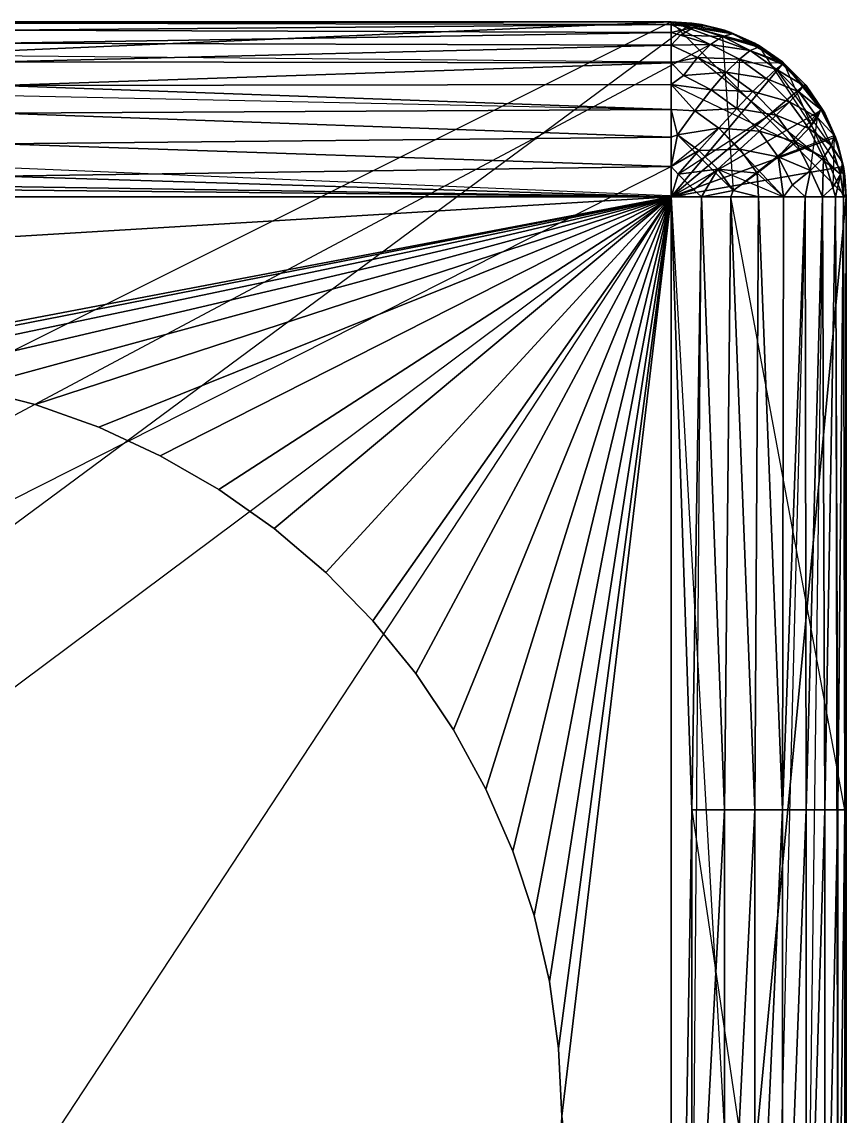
# Model space of a CAD drawing. Extents: x -1 to 48, y -1.5 to 23.
# Drawn here: x 38.76 to 47.98, y 10.77 to 23.01 of the extents above; entities that cross this region are included whole.
import ezdxf

# ---------------------------------------------------------------- set-up
doc = ezdxf.new("R2010")
doc.units = 0
doc.layers.get('0').update_dxf_attribs({"linetype": 'CONTINUOUS'})

msp = doc.modelspace()

# ---------------------------------------------------------------- linework, layer by layer
at = {"color": 7}
for points in [[(0.901, 22.972, -1.365), (46.364, 21.054, -2.908), (46.281, 21.133, -2.919), (46.024, 21.054, -2.937), (46.364, 21.054, -2.908), (46.364, 21.054, -2.908), (46.546, 21.365, -2.841), (46.281, 21.133, -2.919), (46.364, 21.054, -2.908), (46.364, 21.054, -2.908), (46.72, 21.127, -2.808), (46.546, 21.365, -2.841), (46.364, 21.054, -2.908), (46.364, 21.054, -2.908), (46.694, 21.054, -2.819), (46.72, 21.127, -2.808), (46.364, 21.054, -2.908), (46.72, 21.127, -2.808), (46.694, 21.054, -2.819), (47.004, 21.054, -2.675), (46.72, 21.127, -2.808), (46.988, 21.319, -2.663), (47.004, 21.054, -2.675), (47.283, 21.054, -2.479), (46.988, 21.319, -2.663), (47.224, 21.503, -2.46), (47.283, 21.054, -2.479), (47.382, 21.191, -2.383), (47.224, 21.503, -2.46), (47.583, 21.349, -2.127), (47.382, 21.191, -2.383), (47.525, 21.054, -2.238), (47.583, 21.349, -2.127), (47.72, 21.054, -1.958), (47.583, 21.349, -2.127), (47.525, 21.054, -2.238), (47.72, 21.054, -1.958), (47.72, 21.054, -1.958), (47.731, 21.497, -1.832), (47.583, 21.349, -2.127), (47.72, 21.054, -1.958), (47.72, 21.054, -1.958), (47.835, 21.16, -1.717), (47.731, 21.497, -1.832), (47.72, 21.054, -1.958), (47.72, 21.054, -1.958), (47.865, 21.054, -1.649), (47.835, 21.16, -1.717), (47.72, 21.054, -1.958), (47.835, 21.16, -1.717), (47.865, 21.054, -1.649), (47.921, 21.304, -1.396), (47.835, 21.16, -1.717), (47.731, 21.497, -1.832), (47.921, 21.304, -1.396), (47.82, 21.629, -1.508), (47.731, 21.497, -1.832), (47.567, 21.819, -1.912), (47.82, 21.629, -1.508), (47.662, 21.941, -1.585), (47.567, 21.819, -1.912), (47.35, 22.117, -1.952), (47.662, 21.941, -1.585), (47.452, 22.229, -1.624), (47.35, 22.117, -1.952), (47.088, 22.379, -1.952), (47.452, 22.229, -1.624), (47.199, 22.482, -1.624), (47.088, 22.379, -1.952), (46.79, 22.596, -1.912), (47.199, 22.482, -1.624), (46.911, 22.691, -1.585), (46.79, 22.596, -1.912), (46.467, 22.76, -1.832), (46.911, 22.691, -1.585), (46.599, 22.85, -1.508), (46.467, 22.76, -1.832), (46.131, 22.865, -1.717), (46.599, 22.85, -1.508), (46.275, 22.951, -1.396), (46.131, 22.865, -1.717), (46.024, 22.894, -1.649), (46.275, 22.951, -1.396), (46.024, 22.982, -1.319), (46.024, 22.894, -1.649), (46.024, 22.894, -1.649), (46.131, 22.865, -1.717), (46.275, 22.951, -1.396), (46.024, 22.894, -1.649), (46.024, 22.894, -1.649), (46.024, 22.75, -1.958), (46.131, 22.865, -1.717), (46.024, 22.894, -1.649), (46.131, 22.865, -1.717), (46.024, 22.75, -1.958), (46.467, 22.76, -1.832), (46.131, 22.865, -1.717), (46.599, 22.85, -1.508), (46.131, 22.865, -1.717), (46.467, 22.76, -1.832), (46.599, 22.85, -1.508), (46.72, 21.127, -2.808), (47.004, 21.054, -2.675), (46.988, 21.319, -2.663), (46.72, 21.127, -2.808), (46.546, 21.365, -2.841), (46.988, 21.319, -2.663), (46.793, 21.587, -2.699), (46.546, 21.365, -2.841), (46.336, 21.575, -2.841), (46.793, 21.587, -2.699), (46.558, 21.823, -2.699), (46.336, 21.575, -2.841), (46.097, 21.749, -2.808), (46.558, 21.823, -2.699), (46.29, 22.018, -2.663), (46.097, 21.749, -2.808), (46.024, 22.033, -2.675), (46.29, 22.018, -2.663), (46.024, 22.313, -2.479), (46.024, 22.033, -2.675), (46.024, 22.033, -2.675), (46.097, 21.749, -2.808), (46.29, 22.018, -2.663), (46.024, 22.033, -2.675), (46.024, 22.033, -2.675), (46.024, 21.724, -2.819), (46.097, 21.749, -2.808), (46.024, 22.033, -2.675), (46.097, 21.749, -2.808), (46.024, 21.724, -2.819), (46.024, 21.394, -2.908), (46.097, 21.749, -2.808), (46.336, 21.575, -2.841), (46.024, 21.394, -2.908), (46.103, 21.31, -2.919), (46.336, 21.575, -2.841), (46.546, 21.365, -2.841), (46.103, 21.31, -2.919), (46.281, 21.133, -2.919), (46.546, 21.365, -2.841), (46.546, 21.365, -2.841), (46.336, 21.575, -2.841), (46.103, 21.31, -2.919), (46.546, 21.365, -2.841), (46.546, 21.365, -2.841), (46.793, 21.587, -2.699), (46.336, 21.575, -2.841), (46.546, 21.365, -2.841), (47.283, 21.054, -2.479), (47.525, 21.054, -2.238), (47.382, 21.191, -2.383), (47.283, 21.054, -2.479), (47.865, 21.054, -1.649), (47.953, 21.054, -1.319), (47.921, 21.304, -1.396), (47.865, 21.054, -1.649), (47.921, 21.304, -1.396), (47.953, 21.054, -1.319), (47.953, 21.394, -0.979), (47.921, 21.304, -1.396), (47.943, 21.44, -1.062), (47.953, 21.394, -0.979), (47.865, 21.724, -0.979), (47.943, 21.44, -1.062), (47.848, 21.742, -1.166), (47.865, 21.724, -0.979), (47.72, 22.033, -0.979), (47.848, 21.742, -1.166), (47.701, 22.032, -1.238), (47.72, 22.033, -0.979), (47.525, 22.313, -0.979), (47.701, 22.032, -1.238), (47.506, 22.3, -1.274), (47.525, 22.313, -0.979), (47.283, 22.554, -0.979), (47.506, 22.3, -1.274), (47.27, 22.536, -1.274), (47.283, 22.554, -0.979), (47.003, 22.731, -1.238), (47.27, 22.536, -1.274), (46.911, 22.691, -1.585), (47.003, 22.731, -1.238), (46.599, 22.85, -1.508), (46.911, 22.691, -1.585), (46.911, 22.691, -1.585), (47.27, 22.536, -1.274), (47.003, 22.731, -1.238), (46.911, 22.691, -1.585), (46.911, 22.691, -1.585), (47.199, 22.482, -1.624), (47.27, 22.536, -1.274), (46.911, 22.691, -1.585), (47.27, 22.536, -1.274), (47.199, 22.482, -1.624), (47.506, 22.3, -1.274), (47.27, 22.536, -1.274), (47.283, 22.554, -0.979), (47.27, 22.536, -1.274), (47.506, 22.3, -1.274), (47.283, 22.554, -0.979), (47.953, 21.054, -1.319), (47.983, 21.054, -0.979), (47.953, 21.394, -0.979), (47.953, 21.054, -1.319), (47.921, 21.304, -1.396), (47.953, 21.394, -0.979), (47.943, 21.44, -1.062), (47.921, 21.304, -1.396), (47.82, 21.629, -1.508), (47.943, 21.44, -1.062), (47.848, 21.742, -1.166), (47.82, 21.629, -1.508), (47.662, 21.941, -1.585), (47.848, 21.742, -1.166), (47.701, 22.032, -1.238), (47.662, 21.941, -1.585), (47.452, 22.229, -1.624), (47.701, 22.032, -1.238), (47.506, 22.3, -1.274), (47.452, 22.229, -1.624), (47.199, 22.482, -1.624), (47.452, 22.229, -1.624), (47.506, 22.3, -1.274), (47.199, 22.482, -1.624), (47.943, 21.44, -1.062), (47.865, 21.724, -0.979), (47.848, 21.742, -1.166), (47.943, 21.44, -1.062), (47.848, 21.742, -1.166), (47.72, 22.033, -0.979), (47.701, 22.032, -1.238), (47.848, 21.742, -1.166), (47.701, 22.032, -1.238), (47.525, 22.313, -0.979), (47.506, 22.3, -1.274), (47.701, 22.032, -1.238), (47.283, 22.554, -0.979), (47.004, 22.75, -0.979), (47.003, 22.731, -1.238), (47.283, 22.554, -0.979), (47.003, 22.731, -1.238), (47.004, 22.75, -0.979), (46.712, 22.878, -1.166), (47.003, 22.731, -1.238), (46.599, 22.85, -1.508), (46.712, 22.878, -1.166), (46.275, 22.951, -1.396), (46.599, 22.85, -1.508), (46.599, 22.85, -1.508), (47.003, 22.731, -1.238), (46.712, 22.878, -1.166), (46.599, 22.85, -1.508), (47.004, 22.75, -0.979), (46.694, 22.894, -0.979), (46.712, 22.878, -1.166), (47.004, 22.75, -0.979), (46.712, 22.878, -1.166), (46.694, 22.894, -0.979), (46.41, 22.972, -1.062), (46.712, 22.878, -1.166), (46.275, 22.951, -1.396), (46.41, 22.972, -1.062), (46.024, 22.982, -1.319), (46.275, 22.951, -1.396), (46.275, 22.951, -1.396), (46.712, 22.878, -1.166), (46.41, 22.972, -1.062), (46.275, 22.951, -1.396), (46.694, 22.894, -0.979), (46.364, 22.982, -0.979), (46.41, 22.972, -1.062), (46.694, 22.894, -0.979), (46.41, 22.972, -1.062), (46.364, 22.982, -0.979), (46.024, 23.012, -0.979), (46.41, 22.972, -1.062), (46.024, 22.982, -1.319), (46.41, 22.972, -1.062), (46.024, 23.012, -0.979), (46.024, 22.982, -1.319), (46.467, 22.76, -1.832), (46.024, 22.75, -1.958), (46.32, 22.613, -2.127), (46.467, 22.76, -1.832), (46.79, 22.596, -1.912), (46.32, 22.613, -2.127), (46.642, 22.449, -2.207), (46.79, 22.596, -1.912), (47.088, 22.379, -1.952), (46.642, 22.449, -2.207), (46.94, 22.232, -2.247), (47.088, 22.379, -1.952), (47.35, 22.117, -1.952), (46.94, 22.232, -2.247), (47.202, 21.97, -2.247), (47.35, 22.117, -1.952), (47.567, 21.819, -1.912), (47.202, 21.97, -2.247), (47.419, 21.672, -2.207), (47.567, 21.819, -1.912), (47.731, 21.497, -1.832), (47.419, 21.672, -2.207), (47.583, 21.349, -2.127), (47.731, 21.497, -1.832), (47.731, 21.497, -1.832), (47.567, 21.819, -1.912), (47.419, 21.672, -2.207), (47.731, 21.497, -1.832), (47.731, 21.497, -1.832), (47.82, 21.629, -1.508), (47.567, 21.819, -1.912), (47.731, 21.497, -1.832), (46.024, 22.313, -2.479), (46.162, 22.412, -2.383), (46.024, 22.554, -2.238), (46.024, 22.313, -2.479), (46.024, 22.313, -2.479), (46.474, 22.254, -2.46), (46.162, 22.412, -2.383), (46.024, 22.313, -2.479), (46.024, 22.313, -2.479), (46.29, 22.018, -2.663), (46.474, 22.254, -2.46), (46.024, 22.313, -2.479), (46.474, 22.254, -2.46), (46.29, 22.018, -2.663), (46.762, 22.044, -2.499), (46.474, 22.254, -2.46), (46.94, 22.232, -2.247), (46.762, 22.044, -2.499), (47.202, 21.97, -2.247), (46.94, 22.232, -2.247), (46.94, 22.232, -2.247), (46.474, 22.254, -2.46), (46.762, 22.044, -2.499), (46.94, 22.232, -2.247), (46.94, 22.232, -2.247), (46.642, 22.449, -2.207), (46.474, 22.254, -2.46), (46.94, 22.232, -2.247), (46.474, 22.254, -2.46), (46.642, 22.449, -2.207), (46.162, 22.412, -2.383), (46.474, 22.254, -2.46), (46.162, 22.412, -2.383), (46.642, 22.449, -2.207), (46.32, 22.613, -2.127), (46.162, 22.412, -2.383), (46.024, 22.554, -2.238), (46.32, 22.613, -2.127), (46.024, 22.75, -1.958), (46.024, 22.554, -2.238), (46.024, 22.554, -2.238), (46.162, 22.412, -2.383), (46.32, 22.613, -2.127), (46.024, 22.554, -2.238), (46.024, 21.394, -2.908), (46.024, 21.054, -2.937), (46.103, 21.31, -2.919), (46.024, 21.394, -2.908), (46.103, 21.31, -2.919), (46.024, 21.054, -2.937), (46.281, 21.133, -2.919), (46.103, 21.31, -2.919), (47.35, 22.117, -1.952), (47.452, 22.229, -1.624), (47.088, 22.379, -1.952), (47.35, 22.117, -1.952), (46.94, 22.232, -2.247), (47.35, 22.117, -1.952), (47.088, 22.379, -1.952), (46.94, 22.232, -2.247), (46.642, 22.449, -2.207), (47.088, 22.379, -1.952), (46.79, 22.596, -1.912), (46.642, 22.449, -2.207), (46.79, 22.596, -1.912), (47.088, 22.379, -1.952), (47.199, 22.482, -1.624), (46.79, 22.596, -1.912), (46.762, 22.044, -2.499), (46.558, 21.823, -2.699), (47.015, 21.791, -2.499), (46.762, 22.044, -2.499), (47.202, 21.97, -2.247), (47.015, 21.791, -2.499), (47.419, 21.672, -2.207), (47.202, 21.97, -2.247), (47.202, 21.97, -2.247), (46.762, 22.044, -2.499), (47.015, 21.791, -2.499), (47.202, 21.97, -2.247), (47.015, 21.791, -2.499), (46.558, 21.823, -2.699), (46.793, 21.587, -2.699), (47.015, 21.791, -2.499), (47.224, 21.503, -2.46), (46.793, 21.587, -2.699), (46.988, 21.319, -2.663), (47.224, 21.503, -2.46), (47.283, 21.054, -2.479), (47.224, 21.503, -2.46), (46.988, 21.319, -2.663), (47.283, 21.054, -2.479), (46.558, 21.823, -2.699), (46.762, 22.044, -2.499), (46.29, 22.018, -2.663), (46.558, 21.823, -2.699), (46.024, 21.394, -2.908), (46.336, 21.575, -2.841), (46.097, 21.749, -2.808), (46.024, 21.394, -2.908), (46.097, 21.749, -2.808), (46.336, 21.575, -2.841), (46.558, 21.823, -2.699), (46.097, 21.749, -2.808), (46.72, 21.127, -2.808), (46.988, 21.319, -2.663), (46.546, 21.365, -2.841), (46.72, 21.127, -2.808), (47.419, 21.672, -2.207), (47.015, 21.791, -2.499), (47.224, 21.503, -2.46), (47.419, 21.672, -2.207), (47.583, 21.349, -2.127), (47.224, 21.503, -2.46), (47.382, 21.191, -2.383), (47.583, 21.349, -2.127), (47.583, 21.349, -2.127), (47.419, 21.672, -2.207), (47.224, 21.503, -2.46), (47.583, 21.349, -2.127), (47.662, 21.941, -1.585), (47.35, 22.117, -1.952), (47.567, 21.819, -1.912), (47.662, 21.941, -1.585), (47.567, 21.819, -1.912), (47.35, 22.117, -1.952), (47.202, 21.97, -2.247), (47.567, 21.819, -1.912), (47.701, 22.032, -1.238), (47.452, 22.229, -1.624), (47.662, 21.941, -1.585), (47.701, 22.032, -1.238), (47.224, 21.503, -2.46), (47.015, 21.791, -2.499), (46.793, 21.587, -2.699), (47.224, 21.503, -2.46), (47.848, 21.742, -1.166), (47.662, 21.941, -1.585), (47.82, 21.629, -1.508), (47.848, 21.742, -1.166), (47.835, 21.16, -1.717), (47.921, 21.304, -1.396), (47.731, 21.497, -1.832), (47.835, 21.16, -1.717), (47.921, 21.304, -1.396), (47.943, 21.44, -1.062), (47.82, 21.629, -1.508), (47.921, 21.304, -1.396), (46.32, 22.613, -2.127), (46.79, 22.596, -1.912), (46.467, 22.76, -1.832), (46.32, 22.613, -2.127), (46.467, 22.76, -1.832), (46.79, 22.596, -1.912), (46.911, 22.691, -1.585), (46.467, 22.76, -1.832), (0.984, -1.466, 9.791)], [(31.011, 22.998, -1.212), (46.024, 23.012, -0.979), (0.984, 23.012, -0.979)], [(0.984, 23.012, -0.979), (46.024, 23.012, -0.979), (0.984, 23.012, 9.791)], [(0.984, 23.012, 9.791), (46.024, 23.012, -0.979), (46.024, 23.012, 9.791), (0.984, 23.012, 9.791), (32.325, 3.561, -2.937), (31.686, 3.968, -2.937), (30.559, 4.325, -2.937), (32.325, 3.561, -2.937), (16.45, 4.325, -2.937), (32.325, 3.561, -2.937), (30.559, 4.325, -2.937), (16.45, 4.325, -2.937)], [(0.984, 21.054, 9.791), (46.024, 23.012, 9.791), (0.984, 21.054, 9.791)], [(0.984, 23.012, 9.791), (46.024, 23.012, 9.791), (46.024, 23.012, 9.791), (46.024, 21.054, 9.791), (0.984, 21.054, 9.791), (46.024, 23.012, 9.791), (46.024, 23.012, 9.791), (47.283, 22.554, 9.791), (46.024, 21.054, 9.791), (46.024, 23.012, 9.791), (46.024, 23.012, 9.791), (47.004, 22.75, 9.791), (47.283, 22.554, 9.791), (46.024, 23.012, 9.791), (46.024, 23.012, 9.791), (46.694, 22.894, 9.791), (47.004, 22.75, 9.791), (46.024, 23.012, 9.791), (46.024, 23.012, 9.791), (46.364, 22.982, 9.791), (46.694, 22.894, 9.791), (46.024, 23.012, 9.791), (0.984, 0.492, 9.791)], [(47.983, 0.492, 9.791), (47.983, 21.054, 9.791), (46.024, 23.012, 9.791), (46.024, 23.012, -0.979), (46.257, 22.998, 3.427), (46.024, 23.012, 9.791), (46.364, 22.982, 9.791), (46.257, 22.998, 3.427), (46.621, 22.919, 3.427), (46.364, 22.982, 9.791), (46.694, 22.894, 9.791), (46.621, 22.919, 3.427), (46.963, 22.773, 3.427), (46.694, 22.894, 9.791), (47.004, 22.75, 9.791), (46.963, 22.773, 3.427), (47.271, 22.564, 3.427), (47.004, 22.75, 9.791), (47.283, 22.554, 9.791), (47.271, 22.564, 3.427), (47.525, 22.313, 9.791), (47.283, 22.554, 9.791), (47.283, 22.554, 9.791), (47.004, 22.75, 9.791), (47.271, 22.564, 3.427), (47.283, 22.554, 9.791), (46.694, 22.894, -0.979), (46.621, 22.919, 3.427), (46.364, 22.982, -0.979), (46.694, 22.894, -0.979), (46.694, 22.894, -0.979), (46.963, 22.773, 3.427), (46.621, 22.919, 3.427), (46.694, 22.894, -0.979), (46.694, 22.894, -0.979), (47.004, 22.75, -0.979), (46.963, 22.773, 3.427), (46.694, 22.894, -0.979), (46.963, 22.773, 3.427), (47.004, 22.75, -0.979), (47.271, 22.564, 3.427), (46.963, 22.773, 3.427), (47.271, 22.564, 3.427), (47.004, 22.75, -0.979), (47.283, 22.554, -0.979), (47.271, 22.564, 3.427), (47.525, 22.313, -0.979), (47.271, 22.564, 3.427), (47.283, 22.554, -0.979), (47.525, 22.313, -0.979), (47.525, 22.313, -0.979), (47.534, 22.301, 3.427), (47.271, 22.564, 3.427), (47.525, 22.313, -0.979), (47.525, 22.313, -0.979), (47.72, 22.033, -0.979), (47.534, 22.301, 3.427), (47.525, 22.313, -0.979), (47.534, 22.301, 3.427), (47.72, 22.033, -0.979), (47.743, 21.992, 3.427), (47.534, 22.301, 3.427), (47.72, 22.033, 9.791), (47.743, 21.992, 3.427), (47.865, 21.724, 9.791), (47.72, 22.033, 9.791), (47.72, 22.033, 9.791), (47.534, 22.301, 3.427), (47.743, 21.992, 3.427), (47.72, 22.033, 9.791), (47.72, 22.033, 9.791), (47.525, 22.313, 9.791), (47.534, 22.301, 3.427), (47.72, 22.033, 9.791), (47.534, 22.301, 3.427), (47.525, 22.313, 9.791), (47.271, 22.564, 3.427), (47.534, 22.301, 3.427), (47.72, 22.033, -0.979), (47.865, 21.724, -0.979), (47.743, 21.992, 3.427), (47.72, 22.033, -0.979), (47.743, 21.992, 3.427), (47.865, 21.724, -0.979), (47.89, 21.65, 3.427), (47.743, 21.992, 3.427), (47.865, 21.724, 9.791), (47.89, 21.65, 3.427), (47.953, 21.394, 9.791), (47.865, 21.724, 9.791), (47.865, 21.724, 9.791), (47.743, 21.992, 3.427), (47.89, 21.65, 3.427), (47.865, 21.724, 9.791), (47.865, 21.724, -0.979), (47.953, 21.394, -0.979), (47.89, 21.65, 3.427), (47.865, 21.724, -0.979), (47.89, 21.65, 3.427), (47.953, 21.394, -0.979), (47.969, 21.286, 3.427), (47.89, 21.65, 3.427), (47.953, 21.394, 9.791), (47.969, 21.286, 3.427), (47.983, 21.054, 9.791), (47.953, 21.394, 9.791), (47.953, 21.394, 9.791), (47.89, 21.65, 3.427), (47.969, 21.286, 3.427), (47.953, 21.394, 9.791), (47.953, 21.394, -0.979), (47.983, 21.054, -0.979), (47.969, 21.286, 3.427), (47.953, 21.394, -0.979), (47.969, 21.286, 3.427), (47.983, 21.054, -0.979), (47.983, 21.054, 9.791), (47.969, 21.286, 3.427), (47.004, 22.75, 9.791), (46.694, 22.894, 9.791), (46.963, 22.773, 3.427), (47.004, 22.75, 9.791), (46.694, 22.894, 9.791), (46.364, 22.982, 9.791), (46.621, 22.919, 3.427), (46.694, 22.894, 9.791), (46.364, 22.982, 9.791), (46.024, 23.012, 9.791), (46.257, 22.998, 3.427), (46.364, 22.982, 9.791), (46.024, 23.012, -0.979), (46.364, 22.982, -0.979), (46.257, 22.998, 3.427), (46.024, 23.012, -0.979), (46.257, 22.998, 3.427), (46.364, 22.982, -0.979), (46.621, 22.919, 3.427), (46.257, 22.998, 3.427), (15.847, 0.492, 9.791)], [(31.011, 22.998, -1.212), (46.024, 23.012, -0.979), (23.504, 22.998, -1.212)], [(23.504, 22.998, -1.212), (46.024, 23.012, -0.979), (23.504, 22.998, -1.212)], [(38.518, 22.998, -1.212), (46.024, 23.012, -0.979), (31.011, 22.998, -1.212)], [(38.518, 22.998, -1.212), (46.024, 22.982, -1.319), (46.024, 23.012, -0.979), (38.518, 22.998, -1.212)], [(0.644, 22.982, 9.791), (47.283, 22.554, 9.791), (47.525, 22.313, 9.791), (46.024, 21.054, 9.791), (47.283, 22.554, 9.791), (46.024, 21.054, 9.791), (47.525, 22.313, 9.791), (47.72, 22.033, 9.791), (46.024, 21.054, 9.791), (47.865, 21.724, 9.791), (46.024, 21.054, 9.791), (47.72, 22.033, 9.791), (47.865, 21.724, 9.791), (47.865, 21.724, 9.791), (47.953, 21.394, 9.791), (46.024, 21.054, 9.791), (47.865, 21.724, 9.791), (46.024, 21.054, 9.791), (47.953, 21.394, 9.791), (47.983, 21.054, 9.791), (46.024, 21.054, 9.791), (46.024, 0.492, 9.791), (47.983, 21.054, 9.791), (47.983, 0.492, 9.791)], [(0.984, 22.982, -1.319), (46.024, 22.033, -2.675), (46.024, 22.313, -2.479), (38.518, 22.301, -2.489), (46.024, 22.033, -2.675), (38.518, 22.301, -2.489), (46.024, 22.313, -2.479), (46.024, 22.554, -2.238), (38.518, 22.301, -2.489)], [(38.518, 22.919, -1.575), (46.024, 22.982, -1.319), (38.518, 22.998, -1.212)], [(38.518, 22.919, -1.575), (46.024, 22.894, -1.649), (46.024, 22.982, -1.319), (38.518, 22.919, -1.575)], [(38.518, 22.773, -1.918), (46.024, 22.894, -1.649), (38.518, 22.919, -1.575)], [(38.518, 22.773, -1.918), (46.024, 22.75, -1.958), (46.024, 22.894, -1.649), (38.518, 22.773, -1.918)], [(38.518, 22.564, -2.226), (46.024, 22.75, -1.958), (38.518, 22.773, -1.918)], [(38.518, 22.564, -2.226), (46.024, 22.554, -2.238), (46.024, 22.75, -1.958), (38.518, 22.564, -2.226)], [(0.901, -1.426, -1.365), (46.024, 21.394, -2.908), (38.518, 21.286, -2.924), (46.024, 21.054, -2.937), (46.024, 21.394, -2.908), (46.024, 21.394, -2.908), (38.518, 21.65, -2.844), (38.518, 21.286, -2.924), (46.024, 21.394, -2.908), (46.024, 21.394, -2.908), (46.024, 21.724, -2.819), (38.518, 21.65, -2.844), (46.024, 21.394, -2.908), (38.518, 21.65, -2.844), (46.024, 21.724, -2.819), (38.518, 21.992, -2.698), (38.518, 21.65, -2.844), (31.011, 21.992, -2.698), (38.518, 21.992, -2.698), (31.011, 22.301, -2.489), (31.011, 21.992, -2.698), (23.504, 22.301, -2.489), (31.011, 22.301, -2.489), (23.504, 22.564, -2.226)], [(23.504, 21.992, -2.698), (31.011, 21.65, -2.844), (23.504, 21.65, -2.844), (31.011, 21.286, -2.924), (31.011, 21.65, -2.844), (38.518, 21.286, -2.924), (31.011, 21.286, -2.924), (46.024, 21.054, -2.937), (38.518, 21.286, -2.924), (38.518, 21.286, -2.924), (31.011, 21.65, -2.844), (31.011, 21.286, -2.924), (38.518, 21.286, -2.924), (0.984, 22.554, -2.238)], [(38.518, 22.301, -2.489), (46.024, 22.554, -2.238), (38.518, 22.564, -2.226)], [(38.518, 21.65, -2.844), (46.024, 21.724, -2.819), (46.024, 22.033, -2.675), (38.518, 21.992, -2.698), (46.024, 21.724, -2.819), (38.518, 21.992, -2.698), (46.024, 22.033, -2.675), (38.518, 22.301, -2.489)], [(0.984, 21.054, -2.937), (46.024, 21.054, -2.937), (23.504, 21.286, -2.924)], [(23.504, 21.286, -2.924), (46.024, 21.054, -2.937), (31.011, 21.286, -2.924), (23.504, 21.286, -2.924)], [(35.165, 18.991, -2.937), (46.024, 21.054, -2.937), (0.984, 21.054, -2.937)], [(15.847, -1.466, 4.896), (31.216, 0.492, 4.896), (31.216, -1.466, 4.896), (15.847, -1.466, 4.896), (46.024, 21.054, 0), (0.984, 21.054, 0), (46.024, 21.054, 9.791), (46.024, 21.054, 0), (46.024, 21.054, 9.791), (0.984, 21.054, 0)], [(0.984, 21.054, 9.791), (46.024, 21.054, 9.791), (0.984, 21.054, 0)], [(0.984, 21.054, 9.791), (46.024, 0.492, 0), (46.024, 21.054, 0), (46.024, 0.492, 9.791), (46.024, 0.492, 0), (46.024, 0.492, 9.791), (46.024, 21.054, 0), (46.024, 21.054, 9.791), (46.024, 0.492, 9.791), (15.847, 0.492, 9.791)], [(0.984, 21.054, 0), (46.024, 21.054, 0), (11.844, 18.991, 0), (35.165, 18.991, 0), (46.024, 21.054, 0), (35.917, 19.077, 0), (35.165, 18.991, 0), (35.165, 18.991, 0), (11.844, 18.991, 0), (46.024, 21.054, 0), (35.165, 18.991, 0), (35.165, 18.991, 0), (12.585, 18.838, 0)], [(31.216, 0.492, 9.791), (46.024, 0.492, 9.791), (31.216, -1.466, 9.791), (46.024, 21.054, 9.791), (47.983, 21.054, 9.791), (46.024, 0.492, 9.791), (46.024, 21.054, 9.791), (47.283, -1.008, 9.791), (47.004, -1.204, 9.791), (46.024, -1.466, 9.791), (47.283, -1.008, 9.791), (46.024, -1.466, 9.791), (47.004, -1.204, 9.791), (46.694, -1.348, 9.791), (46.024, -1.466, 9.791), (46.364, -1.436, 9.791), (46.024, -1.466, 9.791), (46.694, -1.348, 9.791), (46.364, -1.436, 9.791), (15.847, 0.492, 9.791)], [(35.917, 19.077, -2.937), (46.024, 21.054, -2.937), (35.165, 18.991, -2.937)], [(36.674, 19.093, -2.937), (46.024, 21.054, -2.937), (35.917, 19.077, -2.937)], [(35.917, 19.077, 0), (46.024, 21.054, 0), (36.674, 19.093, 0)], [(37.43, 19.041, -2.937), (46.024, 21.054, -2.937), (36.674, 19.093, -2.937)], [(37.43, 19.041, 0), (46.024, 21.054, 0), (36.674, 19.093, 0), (46.024, 21.054, 0), (37.43, 19.041, 0)], [(46.024, 0.492, -2.937), (46.024, 21.054, -2.937), (44.801, 10.773, -2.937), (46.024, 0.492, -2.937), (44.801, 10.773, -2.937), (46.024, 21.054, -2.937), (44.766, 11.529, -2.937), (44.801, 10.773, -2.937), (44.766, 11.529, -2.937), (46.024, 21.054, -2.937), (44.663, 12.28, -2.937), (44.766, 11.529, -2.937), (44.663, 12.28, -2.937), (46.024, 21.054, -2.937), (44.492, 13.017, -2.937), (44.663, 12.28, -2.937), (44.492, 13.017, -2.937), (46.024, 21.054, -2.937), (44.255, 13.736, -2.937), (44.492, 13.017, -2.937), (44.255, 13.736, -2.937), (46.024, 21.054, -2.937), (43.954, 14.431, -2.937), (44.255, 13.736, -2.937), (43.954, 14.431, -2.937), (46.024, 21.054, -2.937), (43.59, 15.095, -2.937), (43.954, 14.431, -2.937), (43.59, 15.095, -2.937), (46.024, 21.054, -2.937), (43.168, 15.724, -2.937), (43.59, 15.095, -2.937), (43.168, 15.724, -2.937), (46.024, 21.054, -2.937), (42.69, 16.311, -2.937), (43.168, 15.724, -2.937), (42.69, 16.311, -2.937), (46.024, 21.054, -2.937), (42.161, 16.853, -2.937), (42.69, 16.311, -2.937), (42.161, 16.853, -2.937), (46.024, 21.054, -2.937), (41.585, 17.344, -2.937), (42.161, 16.853, -2.937), (41.585, 17.344, -2.937), (46.024, 21.054, -2.937), (40.967, 17.781, -2.937), (41.585, 17.344, -2.937), (40.967, 17.781, -2.937), (46.024, 21.054, -2.937), (40.311, 18.16, -2.937), (40.967, 17.781, -2.937), (40.311, 18.16, -2.937), (46.024, 21.054, -2.937), (39.624, 18.478, -2.937), (40.311, 18.16, -2.937), (39.624, 18.478, -2.937), (46.024, 21.054, -2.937), (38.911, 18.732, -2.937), (39.624, 18.478, -2.937), (38.911, 18.732, -2.937), (46.024, 21.054, -2.937), (38.177, 18.92, -2.937), (38.911, 18.732, -2.937), (38.177, 18.92, -2.937), (46.024, 21.054, -2.937), (37.43, 19.041, -2.937)], [(46.024, 0.492, 0), (44.801, 10.773, 0), (46.024, 21.054, 0), (46.024, 0.492, 0), (46.024, 21.054, 0), (44.801, 10.773, 0), (44.766, 11.529, 0), (46.024, 21.054, 0), (44.663, 12.28, 0), (46.024, 21.054, 0), (44.766, 11.529, 0), (44.663, 12.28, 0), (44.663, 12.28, 0), (44.492, 13.017, 0), (46.024, 21.054, 0), (44.663, 12.28, 0), (46.024, 21.054, 0), (44.492, 13.017, 0), (44.255, 13.736, 0), (46.024, 21.054, 0), (43.954, 14.431, 0), (46.024, 21.054, 0), (44.255, 13.736, 0), (43.954, 14.431, 0), (43.954, 14.431, 0), (43.59, 15.095, 0), (46.024, 21.054, 0), (43.954, 14.431, 0), (46.024, 21.054, 0), (43.59, 15.095, 0), (43.168, 15.724, 0), (46.024, 21.054, 0), (42.69, 16.311, 0), (46.024, 21.054, 0), (43.168, 15.724, 0), (42.69, 16.311, 0), (42.69, 16.311, 0), (42.161, 16.853, 0), (46.024, 21.054, 0), (42.69, 16.311, 0), (46.024, 21.054, 0), (42.161, 16.853, 0), (41.585, 17.344, 0), (46.024, 21.054, 0), (40.967, 17.781, 0), (46.024, 21.054, 0), (41.585, 17.344, 0), (40.967, 17.781, 0), (40.967, 17.781, 0), (40.311, 18.16, 0), (46.024, 21.054, 0), (40.967, 17.781, 0), (46.024, 21.054, 0), (40.311, 18.16, 0), (39.624, 18.478, 0), (46.024, 21.054, 0), (38.911, 18.732, 0), (46.024, 21.054, 0), (39.624, 18.478, 0), (38.911, 18.732, 0), (38.911, 18.732, 0), (38.177, 18.92, 0), (46.024, 21.054, 0), (38.911, 18.732, 0), (46.024, 21.054, 0), (38.177, 18.92, 0)], [(47.969, 7.346, -1.212), (47.969, 14.2, -1.212), (47.969, 14.2, -1.212), (47.89, 14.2, -1.575), (47.89, 7.346, -1.575), (47.969, 14.2, -1.212), (46.694, 21.054, -2.819), (46.364, 21.054, -2.908), (46.621, 14.2, -2.844), (46.694, 21.054, -2.819), (46.621, 14.2, -2.844), (46.364, 21.054, -2.908), (46.257, 14.2, -2.924), (46.621, 14.2, -2.844), (46.257, 7.346, -2.924), (46.257, 14.2, -2.924), (46.024, 0.492, -2.937)], [(46.257, 7.346, -2.924), (46.621, 14.2, -2.844), (46.257, 14.2, -2.924), (46.257, 7.346, -2.924), (46.364, 21.054, -2.908), (46.024, 21.054, -2.937), (46.257, 14.2, -2.924), (46.364, 21.054, -2.908), (46.257, 14.2, -2.924), (46.024, 21.054, -2.937), (46.024, 0.492, -2.937), (46.257, 14.2, -2.924), (47.271, 7.346, -2.489), (47.271, 14.2, -2.489), (46.963, 7.346, -2.698)], [(46.621, 7.346, -2.844), (46.963, 14.2, -2.698), (46.963, 7.346, -2.698), (47.271, 14.2, -2.489), (46.963, 14.2, -2.698), (47.004, 21.054, -2.675), (47.271, 14.2, -2.489), (47.283, 21.054, -2.479), (47.004, 21.054, -2.675), (47.004, 21.054, -2.675), (46.963, 14.2, -2.698), (47.271, 14.2, -2.489), (47.004, 21.054, -2.675), (47.004, 21.054, -2.675), (46.694, 21.054, -2.819), (46.963, 14.2, -2.698), (47.004, 21.054, -2.675), (46.963, 14.2, -2.698), (46.694, 21.054, -2.819), (46.621, 14.2, -2.844), (46.963, 14.2, -2.698), (46.621, 7.346, -2.844), (46.621, 14.2, -2.844), (46.257, 7.346, -2.924)], [(46.963, 7.346, -2.698), (47.271, 14.2, -2.489), (47.271, 7.346, -2.489), (47.534, 14.2, -2.226), (47.271, 14.2, -2.489), (47.525, 21.054, -2.238), (47.534, 14.2, -2.226), (47.72, 21.054, -1.958), (47.525, 21.054, -2.238), (47.525, 21.054, -2.238), (47.271, 14.2, -2.489), (47.534, 14.2, -2.226), (47.525, 21.054, -2.238), (47.525, 21.054, -2.238), (47.283, 21.054, -2.479), (47.271, 14.2, -2.489), (47.525, 21.054, -2.238), (47.004, 0.492, -2.675)], [(47.271, 7.346, -2.489), (47.534, 14.2, -2.226), (47.534, 7.346, -2.226), (47.743, 14.2, -1.918), (47.534, 14.2, -2.226), (47.72, 21.054, -1.958), (47.743, 14.2, -1.918), (47.865, 21.054, -1.649), (47.72, 21.054, -1.958), (47.72, 21.054, -1.958), (47.534, 14.2, -2.226), (47.743, 14.2, -1.918), (47.72, 21.054, -1.958), (47.534, 7.346, -2.226)], [(47.534, 7.346, -2.226), (47.743, 14.2, -1.918), (47.743, 7.346, -1.918), (47.89, 14.2, -1.575), (47.743, 14.2, -1.918), (47.865, 21.054, -1.649), (47.89, 14.2, -1.575), (47.953, 21.054, -1.319), (47.865, 21.054, -1.649), (47.865, 21.054, -1.649), (47.743, 14.2, -1.918), (47.89, 14.2, -1.575), (47.865, 21.054, -1.649), (47.89, 7.346, -1.575)], [(47.983, 0.492, -0.979), (47.983, 21.054, -0.979), (47.983, 21.054, -0.979), (47.969, 14.2, -1.212), (47.969, 7.346, -1.212), (47.983, 21.054, -0.979), (47.983, 21.054, -0.979), (47.953, 21.054, -1.319), (47.969, 14.2, -1.212), (47.983, 21.054, -0.979), (47.969, 14.2, -1.212), (47.953, 21.054, -1.319), (47.89, 14.2, -1.575), (47.969, 14.2, -1.212), (47.89, 7.346, -1.575), (47.89, 14.2, -1.575), (47.743, 7.346, -1.918)], [(47.969, 7.346, -1.212), (47.983, 21.054, -0.979), (47.969, 7.346, -1.212)], [(47.969, 0.26, 3.427), (47.983, 21.054, -0.979), (47.983, 0.492, -0.979), (47.983, 21.054, 9.791), (47.983, 21.054, -0.979), (47.983, 21.054, 9.791), (47.983, 0.492, -0.979)], [(44.766, 10.017, -2.937), (44.801, 10.773, -2.937), (44.766, 10.017, 0), (44.801, 10.773, 0), (44.801, 10.773, -2.937), (44.766, 11.529, -2.937), (44.801, 10.773, 0), (44.766, 11.529, 0), (44.766, 11.529, -2.937), (44.663, 12.28, -2.937), (44.766, 11.529, 0), (44.663, 12.28, 0), (44.663, 12.28, -2.937), (44.492, 13.017, -2.937), (44.663, 12.28, 0), (44.492, 13.017, 0), (44.492, 13.017, -2.937), (44.255, 13.736, -2.937), (44.492, 13.017, 0), (44.255, 13.736, 0), (44.255, 13.736, -2.937), (43.954, 14.431, -2.937), (44.255, 13.736, 0), (43.954, 14.431, 0), (43.954, 14.431, -2.937), (43.59, 15.095, -2.937), (43.954, 14.431, 0), (43.59, 15.095, 0), (43.59, 15.095, -2.937), (43.168, 15.724, -2.937), (43.59, 15.095, 0), (43.168, 15.724, 0), (43.168, 15.724, -2.937), (42.69, 16.311, -2.937), (43.168, 15.724, 0), (42.69, 16.311, 0), (42.69, 16.311, -2.937), (42.161, 16.853, -2.937), (42.69, 16.311, 0), (42.161, 16.853, 0), (42.161, 16.853, -2.937), (41.585, 17.344, -2.937), (42.161, 16.853, 0), (41.585, 17.344, 0), (41.585, 17.344, -2.937), (40.967, 17.781, -2.937), (41.585, 17.344, 0), (40.967, 17.781, 0), (40.967, 17.781, -2.937), (40.311, 18.16, -2.937), (40.967, 17.781, 0), (40.311, 18.16, 0), (40.311, 18.16, -2.937), (39.624, 18.478, -2.937), (40.311, 18.16, 0), (39.624, 18.478, 0), (39.624, 18.478, -2.937), (38.911, 18.732, -2.937), (39.624, 18.478, 0), (38.911, 18.732, 0), (38.911, 18.732, -2.937), (38.177, 18.92, -2.937), (38.911, 18.732, 0), (38.177, 18.92, 0)], [(44.766, 10.017, 0), (44.801, 10.773, -2.937), (44.801, 10.773, 0), (44.766, 10.017, 0), (44.801, 10.773, 0), (44.766, 11.529, -2.937), (44.766, 11.529, 0), (44.801, 10.773, 0), (44.766, 11.529, 0), (44.663, 12.28, -2.937), (44.663, 12.28, 0), (44.766, 11.529, 0), (44.663, 12.28, 0), (44.492, 13.017, -2.937), (44.492, 13.017, 0), (44.663, 12.28, 0), (44.492, 13.017, 0), (44.255, 13.736, -2.937), (44.255, 13.736, 0), (44.492, 13.017, 0), (44.255, 13.736, 0), (43.954, 14.431, -2.937), (43.954, 14.431, 0), (44.255, 13.736, 0), (43.954, 14.431, 0), (43.59, 15.095, -2.937), (43.59, 15.095, 0), (43.954, 14.431, 0), (43.59, 15.095, 0), (43.168, 15.724, -2.937), (43.168, 15.724, 0), (43.59, 15.095, 0), (43.168, 15.724, 0), (42.69, 16.311, -2.937), (42.69, 16.311, 0), (43.168, 15.724, 0), (42.69, 16.311, 0), (42.161, 16.853, -2.937), (42.161, 16.853, 0), (42.69, 16.311, 0), (42.161, 16.853, 0), (41.585, 17.344, -2.937), (41.585, 17.344, 0), (42.161, 16.853, 0), (41.585, 17.344, 0), (40.967, 17.781, -2.937), (40.967, 17.781, 0), (41.585, 17.344, 0), (40.967, 17.781, 0), (40.311, 18.16, -2.937), (40.311, 18.16, 0), (40.967, 17.781, 0), (40.311, 18.16, 0), (39.624, 18.478, -2.937), (39.624, 18.478, 0), (40.311, 18.16, 0), (39.624, 18.478, 0), (38.911, 18.732, -2.937), (38.911, 18.732, 0), (39.624, 18.478, 0), (38.911, 18.732, 0), (38.177, 18.92, -2.937)], [(38.177, 18.92, 0), (38.911, 18.732, 0), (38.177, 18.92, 0)], [(46.621, 7.346, -2.844), (46.963, 14.2, -2.698), (46.621, 14.2, -2.844), (46.621, 7.346, -2.844)], [(46.963, 7.346, -2.698), (46.963, 14.2, -2.698), (46.621, 7.346, -2.844)], [(47.534, 7.346, -2.226), (47.534, 14.2, -2.226), (47.271, 7.346, -2.489)], [(47.743, 7.346, -1.918), (47.743, 14.2, -1.918), (47.534, 7.346, -2.226)], [(47.89, 7.346, -1.575), (47.969, 14.2, -1.212), (47.89, 7.346, -1.575)], [(46.024, 0.492, -2.937), (44.801, 10.773, -2.937), (44.766, 10.017, -2.937)], [(44.766, 10.017, 0), (44.801, 10.773, 0), (46.024, 0.492, 0)]]:
    msp.add_polyline3d(points, dxfattribs=at)

doc.saveas('drawing.dxf')
